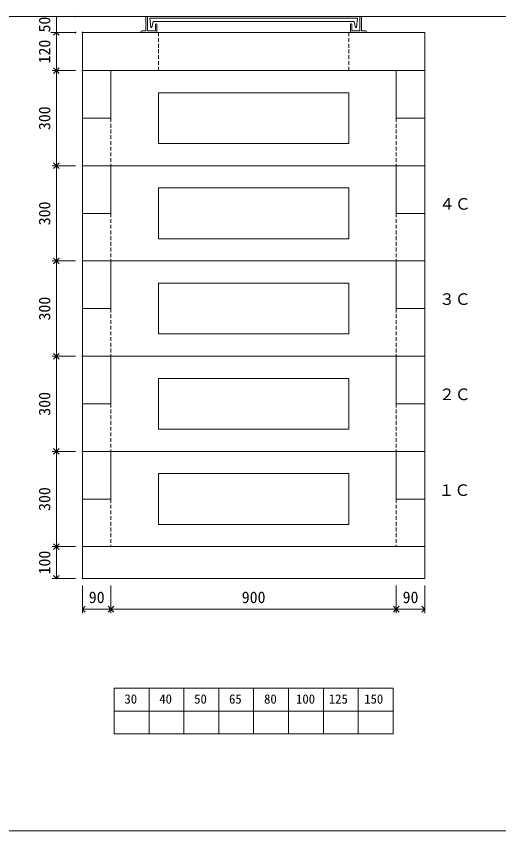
# Model space of a CAD drawing. Units: millimetres, scale not verified. Extents: x -4890 to 18490, y -2317 to 2317.
# Drawn here: x 1846 to 3368, y -1958 to 608 of the extents above; entities that cross this region are included whole.
import ezdxf
from ezdxf.enums import TextEntityAlignment as Align

# ---------------------------------------------------------------- set-up
doc = ezdxf.new("R2010")
doc.units = ezdxf.units.MM
doc.header["$LTSCALE"] = 10
doc.header["$PDMODE"] = 32
doc.header["$PDSIZE"] = 2
doc.linetypes.add('DASHED1', pattern=[1.8, 1.2, -0.6])
doc.linetypes.add('USER2', pattern=[50.8, 31.75, -6.35, 6.35, -6.35])
for name, color, linetype, lineweight in [('0-1_Defpoints', 7, 'USER2', 5), ('0-2_waku', 7, 'Continuous', 18), ('0-3_gaikei', 7, 'Continuous', 18), ('0-4_kakure', 7, 'DASHED1', 5), ('0-5_sunpou', 7, 'Continuous', 5), ('0-8_uchigawa', 6, 'Continuous', 18), ('0-A_futa', 3, 'Continuous', 18), ('0-B_GL', 4, 'Continuous', 18), ('0-D_文字１', 7, 'Continuous', 18)]:
    doc.layers.add(name, color=color, linetype=linetype, lineweight=lineweight)
doc.styles.add('ＭＳ ゴシック', font='')
doc.styles.get('ＭＳ ゴシック').set_extended_font_data('MS Gothic')

# ---------------------------------------------------------------- blocks, each defined once
blk = doc.blocks.new('_Open90')
at = {"layer": '0-5_sunpou'}
blk.add_line((0, 0), (-1, 0), dxfattribs=at)
blk.add_lwpolyline([(-0.5, 0.5), (0, 0), (-0.5, -0.5)], dxfattribs=at)
blk = doc.blocks.new('D70')
at = {"layer": '0-1_Defpoints'}
for p in [(3502.32, 2024.36), (3419.96, 1724.36), (3502.32, 1724.36)]:
    blk.add_point(p, dxfattribs=at)
at = {"layer": '0-5_sunpou'}
for p, q in [((3480.32, 2024.36), (3406.96, 2024.36)), ((3419.96, 2006.36), (3419.96, 1742.36)), ((3480.32, 1724.36), (3406.96, 1724.36))]:
    blk.add_line(p, q, dxfattribs=at)
at = {"layer": '0-5_sunpou', "xscale": 18, "yscale": 18}
for p, rotation in [((3419.96, 2024.36), 90), ((3419.96, 1724.36), 270)]:
    blk.add_blockref('_Open90', p, dxfattribs=dict(at, rotation=rotation))
at = {"layer": '0-5_sunpou', "style": 'ＭＳ ゴシック'}
blk.add_text('300', height=36.66, rotation=90, dxfattribs=at).set_placement((3411.96, 1836.86), align=Align.BOTTOM_LEFT)
blk = doc.blocks.new('D71')
at = {"layer": '0-1_Defpoints'}
for p in [(3502.32, 1424.36), (3419.96, 1124.36), (3502.32, 1124.36)]:
    blk.add_point(p, dxfattribs=at)
at = {"layer": '0-5_sunpou'}
for p, q in [((3480.32, 1424.36), (3406.96, 1424.36)), ((3419.96, 1406.36), (3419.96, 1142.36)), ((3480.32, 1124.36), (3406.96, 1124.36))]:
    blk.add_line(p, q, dxfattribs=at)
at = {"layer": '0-5_sunpou', "xscale": 18, "yscale": 18}
for p, rotation in [((3419.96, 1424.36), 90), ((3419.96, 1124.36), 270)]:
    blk.add_blockref('_Open90', p, dxfattribs=dict(at, rotation=rotation))
at = {"layer": '0-5_sunpou', "style": 'ＭＳ ゴシック'}
blk.add_text('300', height=36.66, rotation=90, dxfattribs=at).set_placement((3411.96, 1236.86), align=Align.BOTTOM_LEFT)
blk = doc.blocks.new('D72')
at = {"layer": '0-1_Defpoints'}
for p in [(3502.32, 2324.36), (3419.96, 2024.36), (3502.32, 2024.36)]:
    blk.add_point(p, dxfattribs=at)
at = {"layer": '0-5_sunpou'}
for p, q in [((3480.32, 2324.36), (3406.96, 2324.36)), ((3419.96, 2306.36), (3419.96, 2042.36)), ((3480.32, 2024.36), (3406.96, 2024.36))]:
    blk.add_line(p, q, dxfattribs=at)
at = {"layer": '0-5_sunpou', "xscale": 18, "yscale": 18}
for p, rotation in [((3419.96, 2324.36), 90), ((3419.96, 2024.36), 270)]:
    blk.add_blockref('_Open90', p, dxfattribs=dict(at, rotation=rotation))
at = {"layer": '0-5_sunpou', "style": 'ＭＳ ゴシック'}
blk.add_text('300', height=36.66, rotation=90, dxfattribs=at).set_placement((3411.96, 2136.86), align=Align.BOTTOM_LEFT)
blk = doc.blocks.new('D73')
at = {"layer": '0-1_Defpoints'}
for p in [(3502.32, 2744.36), (3419.96, 2624.36), (3502.32, 2624.36)]:
    blk.add_point(p, dxfattribs=at)
at = {"layer": '0-5_sunpou'}
for p, q in [((3480.32, 2744.36), (3406.96, 2744.36)), ((3419.96, 2726.36), (3419.96, 2642.36)), ((3480.32, 2624.36), (3406.96, 2624.36))]:
    blk.add_line(p, q, dxfattribs=at)
at = {"layer": '0-5_sunpou', "xscale": 18, "yscale": 18}
for p, rotation in [((3419.96, 2744.36), 90), ((3419.96, 2624.36), 270)]:
    blk.add_blockref('_Open90', p, dxfattribs=dict(at, rotation=rotation))
at = {"layer": '0-5_sunpou', "style": 'ＭＳ ゴシック'}
blk.add_text('120', height=36.66, rotation=90, dxfattribs=at).set_placement((3411.96, 2646.86), align=Align.BOTTOM_LEFT)
blk = doc.blocks.new('D63')
at = {"layer": '0-1_Defpoints'}
for p in [(3480.32, 2794.36), (3419.96, 2744.36), (3480.32, 2744.36)]:
    blk.add_point(p, dxfattribs=at)
at = {"layer": '0-5_sunpou'}
for p, q in [((3458.32, 2794.36), (3406.96, 2794.36)), ((3419.96, 2794.36), (3419.96, 2744.36)), ((3458.32, 2744.36), (3406.96, 2744.36))]:
    blk.add_line(p, q, dxfattribs=at)
at = {"layer": '0-5_sunpou', "style": 'ＭＳ ゴシック'}
blk.add_text('50', height=36.66, rotation=90, dxfattribs=at).set_placement((3411.96, 2744.36), align=Align.BOTTOM_LEFT)
blk = doc.blocks.new('D67')
at = {"layer": '0-1_Defpoints'}
for p in [(3502.32, 1124.36), (3419.96, 1024.36), (3502.32, 1024.36)]:
    blk.add_point(p, dxfattribs=at)
at = {"layer": '0-5_sunpou'}
for p, q in [((3480.32, 1124.36), (3406.96, 1124.36)), ((3419.96, 1106.36), (3419.96, 1042.36)), ((3480.32, 1024.36), (3406.96, 1024.36))]:
    blk.add_line(p, q, dxfattribs=at)
at = {"layer": '0-5_sunpou', "xscale": 18, "yscale": 18}
for p, rotation in [((3419.96, 1124.36), 90), ((3419.96, 1024.36), 270)]:
    blk.add_blockref('_Open90', p, dxfattribs=dict(at, rotation=rotation))
at = {"layer": '0-5_sunpou', "style": 'ＭＳ ゴシック'}
blk.add_text('100', height=36.66, rotation=90, dxfattribs=at).set_placement((3411.96, 1036.86), align=Align.BOTTOM_LEFT)
blk = doc.blocks.new('D54')
at = {"layer": '0-1_Defpoints'}
for p in [(3502.32, 2624.36), (3419.96, 2324.36), (3502.32, 2324.36)]:
    blk.add_point(p, dxfattribs=at)
at = {"layer": '0-5_sunpou'}
for p, q in [((3480.32, 2624.36), (3406.96, 2624.36)), ((3419.96, 2606.36), (3419.96, 2342.36)), ((3480.32, 2324.36), (3406.96, 2324.36))]:
    blk.add_line(p, q, dxfattribs=at)
at = {"layer": '0-5_sunpou', "xscale": 18, "yscale": 18}
for p, rotation in [((3419.96, 2624.36), 90), ((3419.96, 2324.36), 270)]:
    blk.add_blockref('_Open90', p, dxfattribs=dict(at, rotation=rotation))
at = {"layer": '0-5_sunpou', "style": 'ＭＳ ゴシック'}
blk.add_text('300', height=36.66, rotation=90, dxfattribs=at).set_placement((3411.96, 2436.86), align=Align.BOTTOM_LEFT)
blk = doc.blocks.new('D76')
at = {"layer": '0-1_Defpoints'}
for p in [(3502.32, 1724.36), (3419.96, 1424.36), (3502.32, 1424.36)]:
    blk.add_point(p, dxfattribs=at)
at = {"layer": '0-5_sunpou'}
for p, q in [((3480.32, 1724.36), (3406.96, 1724.36)), ((3419.96, 1706.36), (3419.96, 1442.36)), ((3480.32, 1424.36), (3406.96, 1424.36))]:
    blk.add_line(p, q, dxfattribs=at)
at = {"layer": '0-5_sunpou', "xscale": 18, "yscale": 18}
for p, rotation in [((3419.96, 1724.36), 90), ((3419.96, 1424.36), 270)]:
    blk.add_blockref('_Open90', p, dxfattribs=dict(at, rotation=rotation))
at = {"layer": '0-5_sunpou', "style": 'ＭＳ ゴシック'}
blk.add_text('300', height=36.66, rotation=90, dxfattribs=at).set_placement((3411.96, 1536.86), align=Align.BOTTOM_LEFT)

msp = doc.modelspace()

# ---------------------------------------------------------------- linework, layer by layer
at = {"layer": '0-2_waku'}
for p, q in [((2155, -1508.9), (2155, -1652.9)), ((2155, -1508.9), (2155, -1652.9)), ((2155, -1508.9), (2155, -1652.9)), ((2155, -1508.9), (2155, -1652.9)), ((2155, -1508.9), (3035, -1508.9)), ((2265, -1508.9), (2265, -1652.9)), ((2375, -1508.9), (2375, -1652.9)), ((2375, -1508.9), (2375, -1652.9)), ((2485, -1508.9), (2485, -1652.9)), ((2595, -1508.9), (2595, -1652.9)), ((2705, -1508.9), (2705, -1652.9)), ((2815, -1508.9), (2815, -1652.9)), ((2925, -1508.9), (2925, -1652.9)), ((3035, -1508.9), (3035, -1652.9)), ((2155, -1580.9), (3035, -1580.9)), ((2155, -1652.9), (3035, -1652.9)), ((-1230, -1957.9), (4890, -1957.9)), ((-1230, -1957.9), (4890, -1957.9))]:
    msp.add_line(p, q, dxfattribs=at)
at = {"layer": '0-3_gaikei'}
for p, q in [((2055, 557.1), (3135, 557.1)), ((2055, 437.1), (2055, 557.1)), ((3135, 437.1), (3135, 557.1)), ((2145, 437.1), (2055, 437.1)), ((2055, 287.1), (2055, 437.1)), ((2145, 437.1), (3045, 437.1)), ((2145, 437.1), (2145, 287.1)), ((2145, 437.1), (2145, 287.1)), ((2145, 437.1), (2145, 287.1)), ((2145, 437.1), (2145, 287.1)), ((2145, 437.1), (2145, 287.1)), ((3045, 437.1), (3135, 437.1)), ((3045, 437.1), (3045, 287.1)), ((3045, 437.1), (3045, 287.1)), ((3045, 437.1), (3045, 287.1)), ((3045, 437.1), (3045, 287.1)), ((3045, 437.1), (3045, 287.1)), ((3135, 287.1), (3135, 437.1)), ((2145, 287.1), (2055, 287.1)), ((2145, 287.1), (2055, 287.1)), ((2145, 287.1), (2055, 287.1)), ((2145, 287.1), (2055, 287.1)), ((2055, 287.1), (2055, 137.1)), ((2055, 287.1), (2055, 137.1)), ((2055, 287.1), (2055, 137.1)), ((2055, 287.1), (2055, 137.1)), ((3135, 287.1), (3045, 287.1)), ((3135, 287.1), (3045, 287.1)), ((3135, 287.1), (3045, 287.1)), ((3135, 287.1), (3045, 287.1)), ((3135, 287.1), (3045, 287.1)), ((3135, 287.1), (3135, 137.1)), ((3135, 287.1), (3135, 137.1)), ((3135, 287.1), (3135, 137.1)), ((3135, 287.1), (3135, 137.1)), ((3135, 287.1), (3135, 137.1)), ((2055, -12.9), (2055, 137.1)), ((3135, 137.1), (2055, 137.1)), ((3135, 137.1), (2055, 137.1)), ((3135, 137.1), (2055, 137.1)), ((3135, 137.1), (2055, 137.1)), ((3135, 137.1), (2055, 137.1)), ((2145, 137.1), (2145, -12.9)), ((2145, 137.1), (2145, -12.9)), ((2145, 137.1), (2145, -12.9)), ((2145, 137.1), (2145, -12.9)), ((2145, 137.1), (2145, -12.9)), ((2145, 137.1), (3045, 137.1)), ((2145, 137.1), (3045, 137.1)), ((2985, 137.1), (2205, 137.1)), ((3045, 137.1), (3045, -12.9)), ((3045, 137.1), (3045, -12.9)), ((3045, 137.1), (3045, -12.9)), ((3045, 137.1), (3045, -12.9)), ((3045, 137.1), (3045, -12.9)), ((3135, -12.9), (3135, 137.1)), ((2145, -12.9), (2055, -12.9)), ((2145, -12.9), (2055, -12.9)), ((2145, -12.9), (2055, -12.9)), ((2145, -12.9), (2055, -12.9)), ((2055, -12.9), (2055, -162.9)), ((2055, -12.9), (2055, -162.9)), ((2055, -12.9), (2055, -162.9)), ((2055, -12.9), (2055, -162.9)), ((3135, -12.9), (3045, -12.9)), ((3135, -12.9), (3045, -12.9)), ((3135, -12.9), (3045, -12.9)), ((3135, -12.9), (3045, -12.9)), ((3135, -12.9), (3045, -12.9)), ((3135, -12.9), (3135, -162.9)), ((3135, -12.9), (3135, -162.9)), ((3135, -12.9), (3135, -162.9)), ((3135, -12.9), (3135, -162.9)), ((3135, -12.9), (3135, -162.9)), ((3135, -162.9), (2055, -162.9)), ((3135, -162.9), (2055, -162.9)), ((3135, -162.9), (2055, -162.9)), ((3135, -162.9), (2055, -162.9)), ((3135, -162.9), (2055, -162.9)), ((2055, -312.9), (2055, -162.9)), ((2145, -162.9), (3045, -162.9)), ((2145, -162.9), (3045, -162.9)), ((2145, -162.9), (2145, -312.9)), ((2145, -162.9), (2145, -312.9)), ((2145, -162.9), (2145, -312.9)), ((2145, -162.9), (2145, -312.9)), ((2145, -162.9), (2145, -312.9)), ((2985, -162.9), (2205, -162.9)), ((3045, -162.9), (3045, -312.9)), ((3045, -162.9), (3045, -312.9)), ((3045, -162.9), (3045, -312.9)), ((3045, -162.9), (3045, -312.9)), ((3045, -162.9), (3045, -312.9)), ((3135, -312.9), (3135, -162.9)), ((2145, -312.9), (2055, -312.9)), ((2145, -312.9), (2055, -312.9)), ((2145, -312.9), (2055, -312.9)), ((2145, -312.9), (2055, -312.9)), ((2055, -312.9), (2055, -462.9)), ((2055, -312.9), (2055, -462.9)), ((2055, -312.9), (2055, -462.9)), ((2055, -312.9), (2055, -462.9)), ((3135, -312.9), (3045, -312.9)), ((3135, -312.9), (3045, -312.9)), ((3135, -312.9), (3045, -312.9)), ((3135, -312.9), (3045, -312.9)), ((3135, -312.9), (3045, -312.9)), ((3135, -312.9), (3135, -462.9)), ((3135, -312.9), (3135, -462.9)), ((3135, -312.9), (3135, -462.9)), ((3135, -312.9), (3135, -462.9)), ((3135, -312.9), (3135, -462.9)), ((3135, -462.9), (2055, -462.9)), ((3135, -462.9), (2055, -462.9)), ((3135, -462.9), (2055, -462.9)), ((3135, -462.9), (2055, -462.9)), ((3135, -462.9), (2055, -462.9)), ((2055, -612.9), (2055, -462.9)), ((2145, -462.9), (3045, -462.9)), ((2145, -462.9), (2145, -612.9)), ((2145, -462.9), (2145, -612.9)), ((2145, -462.9), (2145, -612.9)), ((2145, -462.9), (2145, -612.9)), ((2145, -462.9), (2145, -612.9)), ((2985, -462.9), (2205, -462.9)), ((3045, -462.9), (3045, -612.9)), ((3045, -462.9), (3045, -612.9)), ((3045, -462.9), (3045, -612.9)), ((3045, -462.9), (3045, -612.9)), ((3045, -462.9), (3045, -612.9)), ((3135, -612.9), (3135, -462.9)), ((2145, -612.9), (2055, -612.9)), ((2145, -612.9), (2055, -612.9)), ((2145, -612.9), (2055, -612.9)), ((2145, -612.9), (2055, -612.9)), ((2055, -612.9), (2055, -762.9)), ((2055, -612.9), (2055, -762.9)), ((2055, -612.9), (2055, -762.9)), ((2055, -612.9), (2055, -762.9)), ((3135, -612.9), (3045, -612.9)), ((3135, -612.9), (3045, -612.9)), ((3135, -612.9), (3045, -612.9)), ((3135, -612.9), (3045, -612.9)), ((3135, -612.9), (3045, -612.9)), ((3135, -612.9), (3135, -762.9)), ((3135, -612.9), (3135, -762.9)), ((3135, -612.9), (3135, -762.9)), ((3135, -612.9), (3135, -762.9)), ((3135, -612.9), (3135, -762.9)), ((2055, -912.9), (2055, -762.9)), ((3135, -762.9), (2055, -762.9)), ((3135, -762.9), (2055, -762.9)), ((3135, -762.9), (2055, -762.9)), ((3135, -762.9), (2055, -762.9)), ((3135, -762.9), (2055, -762.9)), ((2145, -762.9), (2145, -912.9)), ((2145, -762.9), (2145, -912.9)), ((2145, -762.9), (2145, -912.9)), ((2145, -762.9), (2145, -912.9)), ((2145, -762.9), (2145, -912.9)), ((2145, -762.9), (3045, -762.9)), ((2985, -762.9), (2205, -762.9)), ((3045, -762.9), (3045, -912.9)), ((3045, -762.9), (3045, -912.9)), ((3045, -762.9), (3045, -912.9)), ((3045, -762.9), (3045, -912.9)), ((3045, -762.9), (3045, -912.9)), ((3135, -912.9), (3135, -762.9)), ((2145, -912.9), (2055, -912.9)), ((2145, -912.9), (2055, -912.9)), ((2145, -912.9), (2055, -912.9)), ((2145, -912.9), (2055, -912.9)), ((2055, -912.9), (2055, -1062.9)), ((2055, -912.9), (2055, -1062.9)), ((2055, -912.9), (2055, -1062.9)), ((2055, -912.9), (2055, -1062.9)), ((3135, -912.9), (3045, -912.9)), ((3135, -912.9), (3045, -912.9)), ((3135, -912.9), (3045, -912.9)), ((3135, -912.9), (3045, -912.9)), ((3135, -912.9), (3045, -912.9)), ((3135, -912.9), (3135, -1062.9)), ((3135, -912.9), (3135, -1062.9)), ((3135, -912.9), (3135, -1062.9)), ((3135, -912.9), (3135, -1062.9)), ((3135, -912.9), (3135, -1062.9)), ((3135, -1062.9), (2055, -1062.9)), ((3135, -1062.9), (2055, -1062.9)), ((3135, -1062.9), (2055, -1062.9)), ((3135, -1062.9), (2055, -1062.9)), ((3135, -1062.9), (2055, -1062.9)), ((2055, -1162.9), (2055, -1062.9)), ((3135, -1062.9), (2055, -1062.9)), ((3135, -1062.9), (2055, -1062.9)), ((3135, -1062.9), (2055, -1062.9)), ((3135, -1062.9), (2055, -1062.9)), ((2985, -1062.9), (2205, -1062.9)), ((2985, -1062.9), (2205, -1062.9)), ((3135, -1162.9), (2055, -1162.9)), ((3135, -1162.9), (2055, -1162.9))]:
    msp.add_line(p, q, dxfattribs=at)
for points in [[(2145, 287.1), (2055, 287.1), (2055, 137.1)], [(2145, -12.9), (2055, -12.9), (2055, -162.9)], [(2145, -312.9), (2055, -312.9), (2055, -462.9)], [(2145, -612.9), (2055, -612.9), (2055, -762.9)], [(2145, -912.9), (2055, -912.9), (2055, -1062.9)], [(3135, -1162.9), (3135, -1062.9), (2055, -1062.9)]]:
    msp.add_lwpolyline(points, dxfattribs=at)
at = {"layer": '0-4_kakure'}
for p, q in [((2295, 437.1), (2295, 557.1)), ((2895, 437.1), (2895, 557.1)), ((2145, 287.1), (2145, 137.1)), ((3045, 287.1), (3045, 137.1)), ((2145, -12.9), (2145, -162.9)), ((3045, -12.9), (3045, -162.9)), ((2145, -312.9), (2145, -462.9)), ((3045, -312.9), (3045, -462.9)), ((2145, -612.9), (2145, -762.9)), ((3045, -612.9), (3045, -762.9)), ((2145, -912.9), (2145, -1062.9)), ((3045, -912.9), (3045, -1062.9))]:
    msp.add_line(p, q, dxfattribs=at)
at = {"layer": '0-5_sunpou'}
for p, q in [((2033, 607.1), (1955.14, 607.1)), ((2033, 557.1), (1955.14, 557.1)), ((2055, -1184.9), (2055, -1272.82)), ((2145, -1184.9), (2145, -1272.82)), ((2145, -1184.9), (2145, -1272.82)), ((3045, -1184.9), (3045, -1272.82)), ((3045, -1184.9), (3045, -1272.82)), ((3135, -1184.9), (3135, -1272.82)), ((2073, -1259.82), (2127, -1259.82)), ((2163, -1259.82), (3027, -1259.82)), ((3063, -1259.82), (3117, -1259.82))]:
    msp.add_line(p, q, dxfattribs=at)
at = {"layer": '0-8_uchigawa'}
for p, q in [((2895, 367.1), (2295, 367.1)), ((2295, 367.1), (2295, 207.1)), ((2895, 367.1), (2895, 207.1)), ((2895, 207.1), (2295, 207.1)), ((2895, 67.1), (2295, 67.1)), ((2295, 67.1), (2295, -92.9)), ((2895, 67.1), (2895, -92.9)), ((2895, -92.9), (2295, -92.9)), ((2895, -232.9), (2295, -232.9)), ((2295, -232.9), (2295, -392.9)), ((2895, -232.9), (2895, -392.9)), ((2895, -392.9), (2295, -392.9)), ((2895, -532.9), (2295, -532.9)), ((2295, -532.9), (2295, -692.9)), ((2895, -532.9), (2895, -692.9)), ((2895, -692.9), (2295, -692.9)), ((2895, -832.9), (2295, -832.9)), ((2295, -832.9), (2295, -992.9)), ((2895, -832.9), (2895, -992.9)), ((2895, -992.9), (2295, -992.9))]:
    msp.add_line(p, q, dxfattribs=at)
at = {"layer": '0-A_futa'}
for p, q in [((2255, 605.1), (2255, 562.1)), ((2260, 607.1), (2260, 562.1)), ((2267.81, 602.6), (2922.14, 602.6)), ((2267.81, 602.6), (2270.3, 572.6)), ((2278.33, 591.6), (2274.01, 572.6)), ((2278.33, 591.6), (2911.67, 591.6)), ((2911.67, 591.6), (2915.99, 572.6)), ((2922.14, 602.6), (2919.89, 572.6)), ((2930, 607.1), (2930, 562.1)), ((2935, 605.1), (2935, 562.1)), ((2270.3, 572.6), (2274.01, 572.6)), ((2285, 582.1), (2285, 562.1)), ((2287, 584.1), (2288, 584.1)), ((2290, 582.1), (2290, 557.1)), ((2900, 582.1), (2900, 557.1)), ((2903, 584.1), (2902, 584.1)), ((2905, 582.1), (2905, 562.1)), ((2919.89, 572.6), (2915.99, 572.6)), ((2240, 560.1), (2240, 559.1)), ((2242, 562.1), (2255, 562.1)), ((2290, 557.1), (2242, 557.1)), ((2260, 562.1), (2285, 562.1)), ((2900, 557.1), (2948, 557.1)), ((2930, 562.1), (2905, 562.1)), ((2948, 562.1), (2935, 562.1)), ((2950, 560.1), (2950, 559.1))]:
    msp.add_line(p, q, dxfattribs=at)
for centre, start, end in [((2287, 582.1), 90, 180), ((2288, 582.1), 0, 90), ((2902, 582.1), 90, 180), ((2903, 582.1), 0, 90), ((2242, 560.1), 90, 180), ((2242, 559.1), 180, 270), ((2948, 560.1), 0, 90), ((2948, 559.1), 270, 0)]:
    msp.add_arc(centre, 2, start, end, dxfattribs=at)
at = {"layer": '0-B_GL'}
msp.add_line((-1230, 607.1), (4890, 607.1), dxfattribs=at)
msp.add_line((-1230, 607.1), (4890, 607.1), dxfattribs=at)
msp.add_line((-1230, 607.1), (4890, 607.1), dxfattribs=at)
msp.add_line((-1230, 607.1), (4890, 607.1), dxfattribs=at)

# ---------------------------------------------------------------- block references
at = {"layer": '0-5_sunpou'}
for name in ['D63', 'D73', 'D54', 'D72', 'D70', 'D76', 'D71', 'D67']:
    msp.add_blockref(name, (-1447.32, -2187.26), dxfattribs=at)
at = {"layer": '0-5_sunpou', "xscale": 18, "yscale": 18, "rotation": 180}
for p in [(2055, -1259.82), (2145, -1259.82), (3045, -1259.82)]:
    msp.add_blockref('_Open90', p, dxfattribs=at)
at = {"layer": '0-5_sunpou', "xscale": 18, "yscale": 18}
for p in [(2145, -1259.82), (3045, -1259.82), (3135, -1259.82)]:
    msp.add_blockref('_Open90', p, dxfattribs=at)

# ---------------------------------------------------------------- texts
at = {"layer": '0-5_sunpou', "style": 'ＭＳ ゴシック'}
for s, p in [('90', (2075, -1251.82)), ('900', (2557.5, -1251.82)), ('90', (3065, -1251.82))]:
    msp.add_text(s, height=36.66, dxfattribs=at).set_placement(p, align=Align.BOTTOM_LEFT)
at = {"layer": '0-D_文字１', "style": 'ＭＳ ゴシック'}
for s, height, p in [('４Ｃ', 36.66, (3179.9, -12.35)), ('３Ｃ', 36.66, (3179.63, -312.34)), ('２Ｃ', 36.66, (3179.63, -612.34)), ('１Ｃ', 36.66, (3178.31, -914.21)), ('30', 29.33, (2187.46, -1566.34)), ('40', 29.33, (2297.46, -1566.34)), ('50', 29.33, (2407.46, -1566.34)), ('65', 29.33, (2517.46, -1566.34)), ('80', 29.33, (2627.86, -1566.34)), ('100', 29.33, (2728.74, -1566.34)), ('125', 29.33, (2832.13, -1566.34)), ('150', 29.33, (2943.89, -1566.34))]:
    msp.add_text(s, height=height, dxfattribs=at).set_placement(p, align=Align.BOTTOM_LEFT)

doc.saveas('drawing.dxf')
